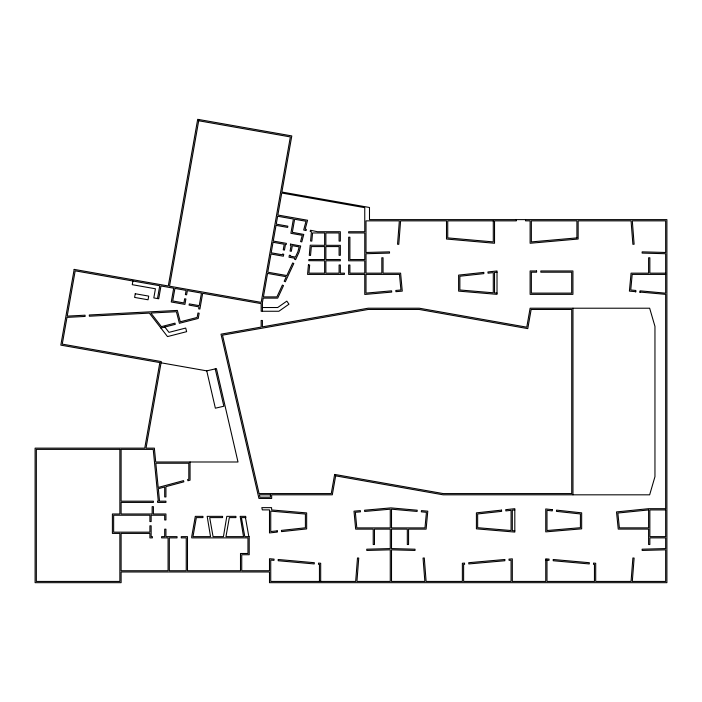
<?xml version="1.0" encoding="UTF-8"?>
<svg xmlns="http://www.w3.org/2000/svg" width="702" height="702" viewBox="0 0 702 702"><rect width="100%" height="100%" fill="white"/><g stroke="black" fill="none" stroke-linecap="round" stroke-linejoin="round"><path stroke-width="1.05" d="M635.74 291.997L635.845 290.452L630.747 289.987L632.195 274.403L665.654 274.403M639.952 292.383L640.066 290.839L665.654 293.182L665.654 253.72L642.128 253.097L642.163 251.851L665.654 252.474L665.654 220.858L632.309 220.858L634.125 244.235L632.888 244.331L631.063 220.858L578.15 220.858L578.15 239.031L530.115 243.261L530.115 220.858L525.535 220.858L525.535 219.621M132.906 281.011L132.257 284.687L155.432 288.776L153.817 297.911L158.722 298.78L160.977 285.96L173.692 288.206L171.262 301.983L184.924 304.396L185.881 298.973L184.652 298.754L183.915 302.948L172.71 300.974L174.921 288.417L186.127 290.391L185.389 294.586L186.609 294.805L187.355 290.61L201.448 293.094L199.228 305.651L189.303 303.905L189.084 305.124L199.017 306.879L198.666 308.836L199.894 309.055L202.667 293.313L261.162 303.624L261.162 311.258L278.878 311.258L288.97 304.194L286.828 301.132L277.702 307.52L262.408 307.52M157.494 298.561L159.758 285.74L75.184 270.832L67.199 316.119L85.065 315.198L85.126 316.435L66.98 317.374L62.259 344.12L161.285 361.574L146.016 448.139L154.361 448.139L155.712 461.995L238.004 461.995L216.444 368.62L206.748 370.858L161.065 362.802M198.692 120.762L169.515 286.205L261.188 302.369L290.356 136.925L198.692 120.762L198.692 119.498M160.907 328.053L175.289 324.35L174.974 323.148L161.39 326.641L150.86 313.039L176.404 311.723L179.387 323.297L198.236 318.445L199.157 313.224L197.938 313.004L197.148 317.444L180.282 321.779L177.36 310.424L89.286 314.979L89.356 316.216L149.35 313.118L167.515 336.591L186.635 331.669L185.705 328.053L168.963 332.362L164.847 327.035M497.016 272.209L494.533 272.481L494.533 292.901L497.016 293.103M514.812 509.942L512.32 510.205L512.32 530.624L514.812 530.835M665.654 273.157L649.85 273.157L649.85 257.774L648.604 257.774L648.604 273.157L631.063 273.157L629.396 291.119L635.74 291.69M545.744 560.082L548.973 560.371L549.087 559.134L545.744 558.836L545.744 581.432L512.32 581.432L512.32 558.836L508.985 559.134L509.09 560.371L511.074 560.196L511.074 581.432L463.618 581.432L463.618 564.408L464.61 564.32L464.496 563.074L462.372 563.267L462.372 581.432L426.114 581.432L424.289 557.967L423.043 558.064L424.859 581.432L391.514 581.432L391.514 549.824L415.005 550.447L415.04 549.201L391.514 548.578L391.514 529.141L407.318 529.141L407.318 544.524L408.564 544.524L408.564 529.141L426.114 529.141L427.781 511.179L421.437 510.608L421.323 511.837L426.43 512.302L424.973 527.895L391.514 527.895L391.514 509.187L417.111 511.451L417.225 510.214L390.891 507.888L364.557 510.214L364.671 511.451L390.268 509.187L390.268 527.895L356.809 527.895L355.352 512.302L360.459 511.837L360.345 510.608L354.001 511.179L355.668 529.141L373.218 529.141L373.218 544.524L374.464 544.524L374.464 529.141L390.268 529.141L390.268 548.578L366.742 549.201L366.777 550.447L390.268 549.824L390.268 581.432L356.923 581.432L358.74 558.064L357.493 557.967L355.668 581.432L270.735 581.432L270.735 560.082L273.964 560.371L274.078 559.134L269.489 558.722L269.489 570.735L241.742 570.735L241.742 554.729L249.21 554.729L249.21 536.635L244.787 536.635L241.418 517.602L245.902 517.602L245.674 516.356L240.154 516.356L243.524 536.635L225.965 536.635L229.335 517.602L235.925 517.602L235.925 516.356L226.807 516.356L223.438 536.635L213.066 536.635L209.696 517.602L222.578 517.602L222.578 516.356L207.169 516.356L210.539 536.635L192.98 536.635L196.349 517.602L202.939 517.602L202.939 516.356L195.305 516.356L191.716 536.635L191.716 537.881L247.964 537.881L247.964 553.483L240.496 553.483L240.496 570.735L187.487 570.735L187.487 536.635L181.265 536.635L181.265 537.881L186.241 537.881L186.241 570.735L169.322 570.735L169.322 537.881L177.036 537.881L177.036 536.635L165.935 536.635L165.935 529.168L164.689 529.168L164.689 536.635L161.6 536.635L161.6 537.881L168.076 537.881L168.076 570.735L121.113 570.735L121.113 533.406L149.903 533.406L149.903 537.881L152.395 537.881L152.395 536.635L151.149 536.635L151.149 525.807L149.903 525.807L149.903 532.16L113.645 532.16L113.645 515.233L149.903 515.233L149.903 521.577L151.149 521.577L151.149 515.233L164.689 515.233L164.689 519.963L165.935 519.963L165.935 513.987L153.396 513.987L153.396 506.651L152.15 506.651L152.15 513.987L121.113 513.987L121.113 502.413L153.396 502.413L153.396 501.175L121.113 501.175L121.113 449.377L153.229 449.377L158.292 501.175L157.625 501.175L157.625 502.413L165.935 502.413L165.935 501.175L159.538 501.175L158.319 488.706L164.689 486.986L164.689 496.937L165.935 496.937L165.935 486.653L183.854 481.835L183.529 480.633L158.196 487.451L155.835 463.241L188.812 463.241L188.812 479.212L187.618 479.536L187.934 480.738L190.058 480.168L190.058 461.995M639.952 292.058L665.654 294.357L665.654 508.687L648.604 508.687L616.505 511.925L618.243 529.097L648.604 529.097L648.604 544.524L649.85 544.524L649.85 537.872L665.654 537.872L665.654 548.578L642.128 549.201L642.163 550.447L665.654 549.824L665.654 581.432L632.309 581.432L634.125 558.064L632.888 557.967L631.063 581.432L595.7 581.432L595.7 563.267L593.567 563.074L593.462 564.32L594.454 564.408L594.454 581.432L546.99 581.432L546.99 560.196M215.233 368.901L223.85 406.23L215.365 408.187L206.748 370.858M245.463 517.602L248.833 536.635M572.972 308.213L572.972 494.822M516.33 219.621L516.33 220.858L494.533 220.858L494.533 243.261L446.498 239.031L446.498 220.858L400.605 220.858L398.78 244.331L397.543 244.235L399.359 220.858L366.005 220.858L366.005 252.474L389.505 251.851L389.531 253.097L366.005 253.72L366.005 273.157L381.818 273.157L381.818 257.774L383.055 257.774L383.055 273.157L400.605 273.157L402.272 291.119L395.928 291.69L395.814 290.452L400.921 289.987L399.473 274.403L366.005 274.403L366.005 293.103L391.602 290.839L391.716 292.085L364.759 294.463L364.759 274.403L348.657 274.403L348.657 265.014L349.894 265.014L349.894 273.157L364.759 273.157L364.759 260.784L348.657 260.784L348.657 237.197L349.894 237.197L349.894 259.538L364.759 259.538L364.759 232.959L348.657 232.959L348.657 231.721L364.759 231.721L364.759 207.669L281.73 193.024L277.852 215.023L307.564 220.261L305.195 229.133L306.335 229.378L306.081 230.598L303.676 230.019L306.011 221.253L294.629 219.243L292.33 232.301L303.782 234.433L301.79 241.918L300.588 241.593L302.264 235.319L290.882 233.31L293.401 219.024L277.632 216.251L276.246 224.131L287.846 226.176L287.627 227.404L276.026 225.36L273.262 241.058L286.407 243.375L286.188 244.594L285.451 244.471L284.459 250.087L283.239 249.868L284.231 244.252L273.043 242.278L271.183 252.799L282.371 254.773L282.502 254.036L283.731 254.256L283.38 256.212L270.972 254.027L267.769 272.192L286.828 275.553L292.673 262.978L293.805 263.504L285.31 281.765L284.187 281.239L286.284 276.72L267.55 273.42L263.417 296.893L276.904 296.893L282.397 285.073L283.529 285.6L277.702 298.131L263.197 298.131L262.408 302.58L262.408 311.258M320.682 581.432L320.682 563.267L318.559 563.074L318.454 564.32L319.445 564.408L319.445 581.432M278.29 559.503L278.176 560.74L314.233 563.943L314.347 562.706L278.29 559.503M553.299 559.503L553.185 560.74L589.25 563.943L589.355 562.706L553.299 559.503M308.424 264.891L307.564 274.403L344.419 274.403L344.419 273.157L340.338 273.157L340.338 265.014L339.092 265.014L339.092 273.157L325.877 273.157L325.877 260.784L340.338 260.784L340.338 259.538L325.877 259.538L325.877 246.577L339.092 246.577L339.092 255.309L340.338 255.309L340.338 245.331L325.877 245.331L325.877 232.959L339.092 232.959L339.092 241.102L340.338 241.102L340.338 231.721L317.462 231.721L310.477 230.247L310.214 231.467L311.425 231.721L310.582 241.005L311.82 241.119L312.557 232.959L324.64 232.959L324.64 245.331L310.205 245.217L309.284 255.326L310.53 255.44L311.328 246.577L324.64 246.577L324.64 259.538L308.906 259.538L308.801 260.679L324.64 260.784L324.64 273.157L308.924 273.157L309.661 264.996L308.424 264.891M552.351 509.67L552.22 510.907L546.99 510.345L546.99 530.519L580.414 527.702L580.414 513.961L556.423 511.363L556.554 510.126L581.66 512.846L581.66 528.843L545.744 531.87L545.744 508.959L552.351 509.67M74.175 269.392L60.82 345.13L159.837 362.583L144.752 448.139L35.1 448.139L35.1 582.678L121.113 582.678L121.113 571.981L269.489 571.981L269.489 582.678L666.9 582.678L666.9 219.621L369.489 219.621L369.489 207.485L281.897 192.041L291.795 135.916L197.683 119.322L168.296 285.986L74.175 269.392M135.258 293.743L134.608 297.42L148.052 299.789L148.701 296.112L135.258 293.743M290.575 244.112L290.356 245.331L291.093 245.463L290.101 251.079L291.33 251.298L292.313 245.682L299.175 246.885L297.85 251.842L295.419 257.072L290.461 256.204L290.593 255.467L289.364 255.247L289.022 257.213L294.875 258.239L294.454 259.143L295.586 259.67L299.026 252.264L300.702 245.998L290.575 244.112M334.643 474.429L331.265 493.585L259.091 493.585L222.516 335.161L368.243 309.459L419.164 309.459L527.781 328.615L531.16 309.459L571.726 309.459L571.726 493.585L443.26 493.585L334.643 474.429M335.653 475.868L332.309 494.822L271.665 494.822L271.665 498.438L258.933 498.438L221.007 334.161L261.162 327.079L261.162 320.463L262.408 320.463L262.408 326.86L368.138 308.213L419.278 308.213L526.772 327.176L530.115 308.213L649.657 308.213L654.957 326.386L654.957 476.658L649.657 494.822L443.146 494.822L335.653 475.868M483.722 272.402L458.617 275.114L458.617 291.119L497.016 294.357L497.016 270.963L487.925 271.946L488.057 273.183L493.287 272.613L493.287 292.795L459.863 289.979L459.863 276.237L483.853 273.64L483.722 272.402M277.211 530.844L270.735 531.546L270.735 511.135L305.405 514.048L305.405 527.79L281.414 530.387L281.546 531.625L306.651 528.913L306.651 512.908L271.665 509.959L271.569 507.643L261.811 507.643L262.329 509.88L269.489 509.88L269.489 532.932L277.343 532.081L277.211 530.844M501.509 510.126L476.412 512.846L476.412 528.843L514.812 532.081L514.812 508.687L505.721 509.67L505.852 510.907L511.074 510.345L511.074 530.519L477.65 527.702L477.65 513.961L501.649 511.363L501.509 510.126M648.604 509.942L617.865 513.039L619.366 527.851L648.604 527.851L648.604 509.942M576.904 237.89L531.361 241.9L531.361 220.858L576.904 220.858L576.904 237.89M504.773 559.503L468.717 562.706L468.822 563.943L504.878 560.74L504.773 559.503M493.287 220.858L447.736 220.858L447.736 237.89L493.287 241.9L493.287 220.858M536.591 270.963L530.115 270.963L530.115 294.357L572.929 294.357L572.929 270.963L540.821 270.963L540.821 272.2L571.682 272.2L571.682 293.111L531.361 293.111L531.361 272.2L536.591 272.2L536.591 270.963M119.866 449.377L36.346 449.377L36.346 581.432L119.866 581.432L119.866 533.406L112.399 533.406L112.399 513.987L119.866 513.987L119.866 449.377M270.419 494.822L259.38 494.822L259.924 497.191L270.419 497.191L270.419 494.822M665.654 509.933L649.85 509.933L649.85 536.635L665.654 536.635L665.654 509.933"/></g></svg>
